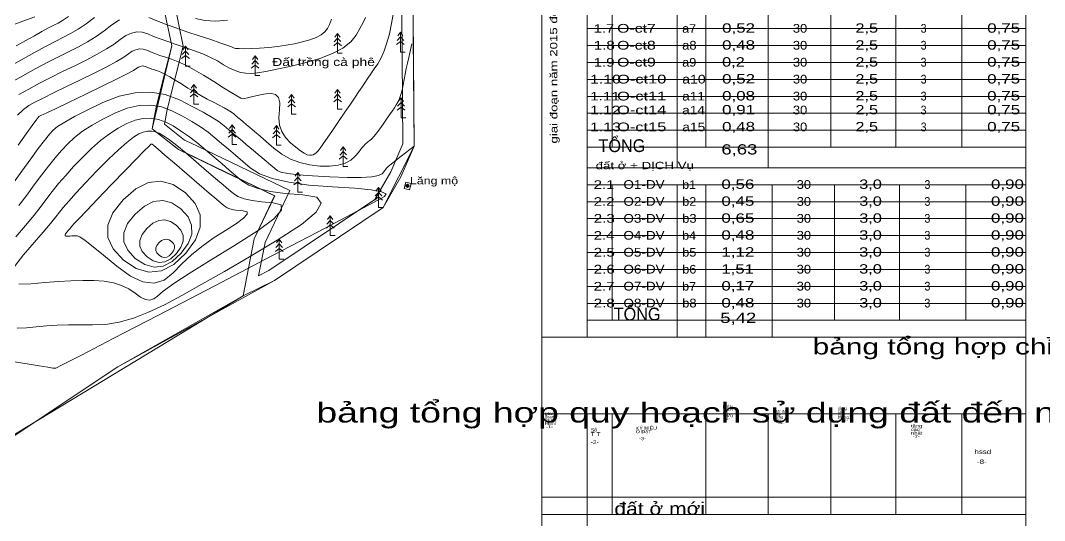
# Model space of a CAD drawing. Header units: metres. Extents: x 533049 to 537618, y 1849954 to 1852676.
# Drawn here: x 535964 to 536877, y 1850908 to 1851354 of the extents above; entities that cross this region are included whole.
import ezdxf

# ---------------------------------------------------------------- set-up
doc = ezdxf.new("R2010")
doc.units = ezdxf.units.M
doc.header["$LTSCALE"] = 2
for name, color, linetype, lineweight in [('14', 7, 'Continuous', 13), ('19', 7, 'Continuous', 13), ('20', 7, 'Continuous', 13), ('21', 7, 'Continuous', 13), ('30', 7, 'Continuous', 13), ('46', 7, 'Continuous', 13), ('5', 7, 'Continuous', 13), ('57', 7, 'Continuous', 13), ('60', 7, 'Continuous', 13), ('63', 7, 'Continuous', 13)]:
    doc.layers.add(name, color=color, linetype=linetype, lineweight=lineweight)

msp = doc.modelspace()

# ---------------------------------------------------------------- linework, layer by layer
at = {"linetype": 'Continuous', "lineweight": 13}
msp.add_lwpolyline([(536092.24, 1851364.42), (536099.24, 1851330.92), (536092.24, 1851303.67), (536085.24, 1851276.42), (536081.74, 1851256.92), (536105.24, 1851238.42), (536147.99, 1851217.92), (536191.12, 1851197.24), (536172.74, 1851158.92), (536162.74, 1851108.23), (536190.74, 1851121.92), (536287.72, 1851186.92), (536303.48, 1851214.22), (536315.23, 1851241.52), (536314.48, 1851339.47), (536313.74, 1851437.42)], dxfattribs=at)
at = {"layer": '14'}
msp.add_lwpolyline([(536303.74, 1851437.52), (536305.21, 1851243.54), (536294.52, 1851218.71), (536280.22, 1851193.93), (536185.74, 1851130.6), (536176.45, 1851126.06), (536182.31, 1851155.74), (536204.45, 1851201.91), (536115.9, 1851244.58), (536110.47, 1851247.03), (536092.64, 1851261.06), (536095.02, 1851274.29), (536109.5, 1851330.68), (536101.59, 1851368.58)], dxfattribs=at)
at = {"layer": '19'}
for points in [[(536092.24, 1851364.42), (536099.24, 1851330.92), (536085.24, 1851276.42), (536081.74, 1851256.92), (536105.24, 1851238.42), (536111.67, 1851235.51), (536191.12, 1851197.24), (536172.74, 1851158.92), (536162.74, 1851108.23), (536190.74, 1851121.92), (536287.72, 1851186.92), (536303.48, 1851214.22), (536315.23, 1851241.52), (536313.74, 1851437.42)], [(536101.59, 1851368.58), (536109.5, 1851330.68), (536095.02, 1851274.29), (536092.64, 1851261.06), (536110.47, 1851247.03), (536115.9, 1851244.58), (536204.45, 1851201.91), (536182.31, 1851155.74), (536176.45, 1851126.06), (536185.74, 1851130.6), (536280.22, 1851193.93), (536294.52, 1851218.71), (536305.21, 1851243.54), (536303.74, 1851437.52)]]:
    msp.add_lwpolyline(points, dxfattribs=at)
at = {"layer": '20'}
for p, q in [((536307.72, 1851209.45), (536306.24, 1851203.84)), ((536306.24, 1851203.84), (536307.72, 1851209.45)), ((536306.24, 1851203.84), (536311.07, 1851202.57)), ((536307.72, 1851209.45), (536312.55, 1851208.17)), ((536308.5, 1851206.09), (536310.38, 1851206.09)), ((536309.3, 1851206.99), (536309.3, 1851205.19)), ((536311.07, 1851202.57), (536312.55, 1851208.17))]:
    msp.add_line(p, q, dxfattribs=at)
msp.add_lwpolyline([(536033.24, 1851423.42), (536070.24, 1851394.42), (536092.24, 1851364.42), (536099.24, 1851330.92), (536085.24, 1851276.42), (536081.74, 1851256.92), (536105.24, 1851238.42), (536190.74, 1851197.42), (536172.74, 1851158.92), (536162.74, 1851108.23)], dxfattribs=at)
msp.add_circle((536309.31, 1851206.15), 1.39, dxfattribs=at)
at = {"layer": '30'}
msp.add_lwpolyline([(536303.74, 1851437.52), (536305.21, 1851243.54), (536294.52, 1851218.71), (536280.22, 1851193.93), (536185.74, 1851130.6), (536176.45, 1851126.06), (536182.31, 1851155.74), (536204.45, 1851201.91), (536115.9, 1851244.58), (536110.47, 1851247.03), (536092.64, 1851261.06), (536095.02, 1851274.29), (536109.5, 1851330.68), (536101.59, 1851368.58)], dxfattribs=at)
at = {"layer": '46'}
msp.add_lwpolyline([(535903.24, 1850946.42), (536051.24, 1851044.92), (536162.74, 1851108.23), (536172.74, 1851158.92), (536191.19, 1851197.2), (536105.24, 1851238.42), (536081.74, 1851256.92), (536085.24, 1851276.42), (536099.24, 1851330.92), (536092.24, 1851364.42), (536070.24, 1851394.42), (536033.24, 1851423.42), (536027, 1851427.69), (536013.59, 1851432.64), (535998.04, 1851428.88), (535962.53, 1851429.32)], dxfattribs=at)
at = {"layer": '5'}
for p, q in [((536428.9, 1851071.26), (536428.9, 1851541.72)), ((536860.43, 1851071.26), (536860.43, 1851541.72)), ((536428.9, 1851071.26), (536860.43, 1851071.26)), ((536428.9, 1851003.11), (536428.9, 1851071.26)), ((536860.43, 1851003.11), (536860.43, 1851071.26)), ((536428.9, 1851003.11), (536860.43, 1851003.11)), ((536428.9, 1850625.26), (536428.9, 1851003.11)), ((536860.43, 1850625.26), (536860.43, 1851003.11))]:
    msp.add_line(p, q, dxfattribs=at)
at = {"layer": '57'}
for p, q in [((536243.95, 1851334.65), (536247.01, 1851337.85)), ((536247.01, 1851342.09), (536247.01, 1851324.42)), ((536249.99, 1851334.72), (536247.01, 1851337.85)), ((536299.95, 1851335.65), (536303.01, 1851338.85)), ((536303.01, 1851343.09), (536303.01, 1851325.42)), ((536305.99, 1851335.72), (536303.01, 1851338.85)), ((536111.51, 1851330.59), (536111.51, 1851312.92)), ((536243.53, 1851331.03), (536247.01, 1851333.81)), ((536250.42, 1851331.03), (536247.01, 1851333.81)), ((536299.53, 1851332.03), (536303.01, 1851334.81)), ((536306.42, 1851332.03), (536303.01, 1851334.81)), ((536108.03, 1851319.53), (536111.51, 1851322.31)), ((536108.45, 1851323.15), (536111.51, 1851326.35)), ((536114.49, 1851323.22), (536111.51, 1851326.35)), ((536114.92, 1851319.53), (536111.51, 1851322.31)), ((536173.51, 1851322.09), (536173.51, 1851304.42)), ((536247.01, 1851324.42), (536251.22, 1851324.42)), ((536303.01, 1851325.42), (536307.22, 1851325.42)), ((536111.51, 1851312.92), (536115.72, 1851312.92)), ((536170.03, 1851311.03), (536173.51, 1851313.81)), ((536170.45, 1851314.65), (536173.51, 1851317.85)), ((536176.49, 1851314.72), (536173.51, 1851317.85)), ((536176.92, 1851311.03), (536173.51, 1851313.81)), ((536173.51, 1851304.42), (536177.72, 1851304.42)), ((536115.95, 1851289.15), (536119.01, 1851292.35)), ((536119.01, 1851296.59), (536119.01, 1851278.92)), ((536121.99, 1851289.22), (536119.01, 1851292.35)), ((536247.01, 1851292.09), (536247.01, 1851274.42)), ((536115.53, 1851285.53), (536119.01, 1851288.31)), ((536122.42, 1851285.53), (536119.01, 1851288.31)), ((536202.95, 1851280.15), (536206.01, 1851283.35)), ((536206.01, 1851287.59), (536206.01, 1851269.92)), ((536208.99, 1851280.22), (536206.01, 1851283.35)), ((536243.53, 1851281.03), (536247.01, 1851283.81)), ((536243.95, 1851284.65), (536247.01, 1851287.85)), ((536249.99, 1851284.72), (536247.01, 1851287.85)), ((536250.42, 1851281.03), (536247.01, 1851283.81)), ((536303.51, 1851284.59), (536303.51, 1851266.92)), ((536119.01, 1851278.92), (536123.22, 1851278.92)), ((536202.53, 1851276.53), (536206.01, 1851279.31)), ((536209.42, 1851276.53), (536206.01, 1851279.31)), ((536247.01, 1851274.42), (536251.22, 1851274.42)), ((536300.03, 1851273.53), (536303.51, 1851276.31)), ((536300.45, 1851277.15), (536303.51, 1851280.35)), ((536306.49, 1851277.22), (536303.51, 1851280.35)), ((536306.92, 1851273.53), (536303.51, 1851276.31)), ((536206.01, 1851269.92), (536210.22, 1851269.92)), ((536303.51, 1851266.92), (536307.72, 1851266.92)), ((536149.95, 1851253.15), (536153.01, 1851256.35)), ((536153.01, 1851260.59), (536153.01, 1851242.92)), ((536155.99, 1851253.22), (536153.01, 1851256.35)), ((536189.45, 1851252.65), (536192.51, 1851255.85)), ((536192.51, 1851260.09), (536192.51, 1851242.42)), ((536195.49, 1851252.72), (536192.51, 1851255.85)), ((536149.53, 1851249.53), (536153.01, 1851252.31)), ((536156.42, 1851249.53), (536153.01, 1851252.31)), ((536189.03, 1851249.03), (536192.51, 1851251.81)), ((536195.92, 1851249.03), (536192.51, 1851251.81)), ((536153.01, 1851242.92), (536157.22, 1851242.92)), ((536192.51, 1851242.42), (536196.72, 1851242.42)), ((536252.01, 1851241.09), (536252.01, 1851223.42)), ((536248.53, 1851230.03), (536252.01, 1851232.81)), ((536248.95, 1851233.65), (536252.01, 1851236.85)), ((536254.99, 1851233.72), (536252.01, 1851236.85)), ((536255.42, 1851230.03), (536252.01, 1851232.81)), ((536252.01, 1851223.42), (536256.22, 1851223.42)), ((536208.03, 1851207.03), (536211.51, 1851209.81)), ((536208.45, 1851210.65), (536211.51, 1851213.85)), ((536211.51, 1851218.09), (536211.51, 1851200.42)), ((536214.49, 1851210.72), (536211.51, 1851213.85)), ((536214.92, 1851207.03), (536211.51, 1851209.81)), ((536211.51, 1851200.42), (536215.72, 1851200.42)), ((536283.51, 1851204.59), (536283.51, 1851186.92)), ((536307.72, 1851209.45), (536306.24, 1851203.84)), ((536306.24, 1851203.84), (536307.72, 1851209.45)), ((536306.24, 1851203.84), (536311.07, 1851202.57)), ((536307.72, 1851209.45), (536312.55, 1851208.17)), ((536308.5, 1851206.09), (536310.38, 1851206.09)), ((536309.3, 1851206.99), (536309.3, 1851205.19)), ((536311.07, 1851202.57), (536312.55, 1851208.17)), ((536280.03, 1851193.53), (536283.51, 1851196.31)), ((536280.45, 1851197.15), (536283.51, 1851200.35)), ((536286.49, 1851197.22), (536283.51, 1851200.35)), ((536286.92, 1851193.53), (536283.51, 1851196.31)), ((536283.51, 1851186.92), (536287.72, 1851186.92)), ((536237.45, 1851172.15), (536240.51, 1851175.35)), ((536240.51, 1851179.59), (536240.51, 1851161.92)), ((536243.49, 1851172.22), (536240.51, 1851175.35)), ((536237.03, 1851168.53), (536240.51, 1851171.31)), ((536243.92, 1851168.53), (536240.51, 1851171.31)), ((536195.01, 1851158.59), (536195.01, 1851140.92)), ((536240.51, 1851161.92), (536244.72, 1851161.92)), ((536191.53, 1851147.53), (536195.01, 1851150.31)), ((536191.95, 1851151.15), (536195.01, 1851154.35)), ((536197.99, 1851151.22), (536195.01, 1851154.35)), ((536198.42, 1851147.53), (536195.01, 1851150.31)), ((536195.01, 1851140.92), (536199.22, 1851140.92))]:
    msp.add_line(p, q, dxfattribs=at)
for points in [[(535712.15, 1850835.21), (536162.74, 1851108.23), (536172.74, 1851158.92), (536191.12, 1851197.24), (536105.24, 1851238.42), (536081.74, 1851256.92), (536099.24, 1851330.92), (536092.24, 1851364.42), (536070.24, 1851394.42), (536033.24, 1851423.42), (535934.59, 1851426.62)], [(536033.24, 1851423.42), (536070.24, 1851394.42), (536092.24, 1851364.42), (536099.24, 1851330.92), (536085.24, 1851276.42), (536081.74, 1851256.92), (536105.24, 1851238.42), (536190.74, 1851197.42), (536172.74, 1851158.92), (536162.74, 1851108.23)], [(535950.82, 1851310.39), (535964.8, 1851318.27), (535977, 1851325.03), (535987.41, 1851330.67), (535996.03, 1851335.19), (536002.87, 1851338.58), (536009.06, 1851341.81), (536015.72, 1851345.83), (536022.86, 1851350.62), (536030.47, 1851356.21)], [(535952.42, 1851347.72), (535966.53, 1851352.82), (535977.07, 1851356.71)], [(535960.64, 1851331.07), (535969.11, 1851335.65), (535976.84, 1851340.01), (535983.58, 1851343.75), (535989.34, 1851346.87), (535994.11, 1851349.36), (535997.9, 1851351.24), (536001.86, 1851353.47), (536007.17, 1851357.01)], [(536296.9, 1851360.69), (536295.06, 1851350.96), (536293.14, 1851341.76), (536290.95, 1851333.57), (536288.47, 1851326.38), (536285.73, 1851320.2), (536282.71, 1851315.03), (536279.62, 1851310.46), (536276.69, 1851306.12), (536273.9, 1851302), (536271.27, 1851298.11), (536268.78, 1851294.43), (536266.01, 1851290.34), (536262.54, 1851285.2), (536258.35, 1851279.01), (536253.45, 1851271.77), (536247.85, 1851263.48), (536242.35, 1851255.38), (536237.77, 1851248.72), (536234.1, 1851243.49), (536231.36, 1851239.69), (536229.54, 1851237.33), (536228.14, 1851235.86), (536226.69, 1851234.73), (536225.19, 1851233.94), (536223.62, 1851233.5), (536222, 1851233.4), (536220, 1851233.9), (536217.31, 1851235.27), (536213.93, 1851237.51), (536209.85, 1851240.61), (536205.08, 1851244.57), (536200.58, 1851249.26), (536197.34, 1851254.53), (536195.35, 1851260.38), (536194.61, 1851266.81), (536195.12, 1851273.82), (536195.48, 1851280.23), (536194.28, 1851284.85), (536191.54, 1851287.69), (536187.23, 1851288.76), (536181.38, 1851288.03), (536175.32, 1851286.58), (536170.4, 1851285.43), (536166.64, 1851284.6), (536164.02, 1851284.08), (536162.54, 1851283.87), (536160.79, 1851284.44), (536157.31, 1851286.25), (536152.12, 1851289.3), (536145.21, 1851293.59), (536136.59, 1851299.12), (536127.5, 1851304.84), (536119.18, 1851309.69), (536111.64, 1851313.67), (536104.87, 1851316.78), (536098.88, 1851319.02), (536093.52, 1851320.79), (536088.65, 1851322.47), (536084.25, 1851324.06), (536080.33, 1851325.57), (536076.89, 1851326.99), (536073.69, 1851327.97), (536070.47, 1851328.14), (536067.25, 1851327.51), (536064, 1851326.07), (536060.75, 1851323.82), (536056.42, 1851320.78), (536049.96, 1851316.93), (536041.37, 1851312.29), (536030.65, 1851306.85), (536017.79, 1851300.6), (536004.82, 1851294.38), (535993.74, 1851288.97), (535984.56, 1851284.39), (535977.27, 1851280.63), (535971.87, 1851277.69), (535967.11, 1851274.31), (535961.73, 1851269.2)], [(536271.9, 1851356.14), (536269.73, 1851351.64), (536266.93, 1851346.41), (536263.5, 1851340.47), (536258.69, 1851334.45), (536251.71, 1851328.97), (536242.58, 1851324.06), (536231.29, 1851319.69), (536217.84, 1851315.89), (536204.3, 1851312.68), (536192.75, 1851310.13), (536183.18, 1851308.23), (536175.6, 1851306.99), (536169.99, 1851306.4), (536165.32, 1851306.49), (536160.53, 1851307.32), (536155.63, 1851308.88), (536150.61, 1851311.16), (536145.47, 1851314.17), (536139.94, 1851317.48), (536133.75, 1851320.66), (536126.9, 1851323.72), (536119.39, 1851326.65), (536111.22, 1851329.45), (536103.09, 1851332.13), (536095.69, 1851334.68), (536089.01, 1851337.1), (536083.07, 1851339.39), (536077.85, 1851341.55), (536072.99, 1851343.03), (536068.11, 1851343.29), (536063.21, 1851342.33), (536058.29, 1851340.14), (536053.35, 1851336.74), (536047.77, 1851332.59), (536040.93, 1851328.16), (536032.82, 1851323.47), (536023.45, 1851318.5), (536012.82, 1851313.26), (536001.81, 1851307.94), (535991.32, 1851302.69), (535981.34, 1851297.54), (535971.88, 1851292.47), (535962.93, 1851287.5)], [(536241.65, 1851354.76), (536239.79, 1851349.94), (536237.96, 1851346.29), (536235.62, 1851343.38), (536232.24, 1851340.73), (536227.82, 1851338.35), (536222.35, 1851336.23), (536215.84, 1851334.39), (536208.68, 1851332.8), (536201.25, 1851331.46), (536193.57, 1851330.37), (536185.64, 1851329.52), (536177.44, 1851328.92), (536169.86, 1851328.55), (536163.76, 1851328.39), (536159.14, 1851328.45), (536156, 1851328.72), (536154.35, 1851329.21), (536152.38, 1851330.11), (536148.32, 1851331.63), (536142.17, 1851333.76), (536133.91, 1851336.51), (536123.57, 1851339.88), (536112.66, 1851343.47), (536102.73, 1851346.89), (536093.78, 1851350.14), (536085.8, 1851353.2), (536078.81, 1851356.1)], [(536052.58, 1851354.22), (536045.95, 1851349.65), (536039.12, 1851344.4), (536031.89, 1851339.39), (536024.27, 1851334.65), (536016.25, 1851330.16), (536007.85, 1851325.92), (535998.81, 1851321.5), (535988.9, 1851316.42), (535978.13, 1851310.69), (535966.49, 1851304.32), (535953.99, 1851297.3)], [(536120.25, 1851355.37), (536128.8, 1851353.47), (536138.39, 1851352.97), (536149, 1851353.87)], [(536243.95, 1851334.65), (536247.01, 1851337.85), (536249.99, 1851334.72)], [(536244.59, 1851338.8), (536247.01, 1851342.09), (536249.28, 1851338.8)], [(536244.59, 1851338.8), (536247.01, 1851342.09), (536249.28, 1851338.8)], [(536251.22, 1851324.42), (536247.01, 1851324.42), (536247.01, 1851342.09)], [(536299.95, 1851335.65), (536303.01, 1851338.85), (536305.99, 1851335.72)], [(536300.59, 1851339.8), (536303.01, 1851343.09), (536305.28, 1851339.8)], [(536300.59, 1851339.8), (536303.01, 1851343.09), (536305.28, 1851339.8)], [(536307.22, 1851325.42), (536303.01, 1851325.42), (536303.01, 1851343.09)], [(536109.09, 1851327.3), (536111.51, 1851330.59), (536113.78, 1851327.3)], [(536109.09, 1851327.3), (536111.51, 1851330.59), (536113.78, 1851327.3)], [(536115.72, 1851312.92), (536111.51, 1851312.92), (536111.51, 1851330.59)], [(536243.53, 1851331.03), (536247.01, 1851333.81), (536250.42, 1851331.03)], [(536272.84, 1851244.27), (536274.09, 1851245.26), (536275.65, 1851246.47), (536277.51, 1851248.12), (536279.64, 1851250.41), (536282.04, 1851253.35), (536284.72, 1851256.94), (536287.66, 1851261.18), (536290.59, 1851265.51), (536293.22, 1851269.4), (536295.54, 1851272.83), (536297.56, 1851275.81), (536299.27, 1851278.35), (536300.77, 1851280.9), (536302.12, 1851283.96), (536303.34, 1851287.51), (536304.43, 1851291.56), (536305.38, 1851296.1), (536306.29, 1851300.91), (536307.24, 1851305.76), (536308.25, 1851310.63), (536309.31, 1851315.53), (536310.43, 1851320.46), (536313.27, 1851332.83)], [(536299.53, 1851332.03), (536303.01, 1851334.81), (536306.42, 1851332.03)], [(536108.03, 1851319.53), (536111.51, 1851322.31), (536114.92, 1851319.53)], [(536108.45, 1851323.15), (536111.51, 1851326.35), (536114.49, 1851323.22)], [(536171.09, 1851318.8), (536173.51, 1851322.09), (536175.78, 1851318.8)], [(536171.09, 1851318.8), (536173.51, 1851322.09), (536175.78, 1851318.8)], [(536177.72, 1851304.42), (536173.51, 1851304.42), (536173.51, 1851322.09)], [(535962.29, 1851242.5), (535969.53, 1851252.54), (535974.81, 1851259.86), (535978.11, 1851264.46), (535979.44, 1851266.33), (535979.77, 1851266.8), (535980.08, 1851267.19), (535980.35, 1851267.5), (535980.6, 1851267.73), (535980.81, 1851267.89), (535982.65, 1851268.78), (535987.77, 1851271.23), (535996.16, 1851275.25), (536007.83, 1851280.82), (536022.77, 1851287.94), (536037.84, 1851295.19), (536049.92, 1851301.11), (536059, 1851305.7), (536065.07, 1851308.97), (536068.15, 1851310.91), (536069.72, 1851311.99), (536071.28, 1851312.68), (536072.84, 1851312.99), (536074.39, 1851312.91), (536075.93, 1851312.44), (536077.59, 1851311.75), (536079.48, 1851311.02), (536081.6, 1851310.25), (536083.96, 1851309.44), (536086.54, 1851308.59), (536089.55, 1851307.43), (536093.19, 1851305.69), (536097.44, 1851303.37), (536102.31, 1851300.48), (536107.8, 1851297), (536113.59, 1851293.34), (536119.34, 1851289.87), (536125.05, 1851286.6), (536130.73, 1851283.54), (536136.37, 1851280.67), (536141.59, 1851278.04), (536146, 1851275.69), (536149.61, 1851273.62), (536152.41, 1851271.84), (536154.41, 1851270.33), (536156.13, 1851268.85), (536158.11, 1851267.17), (536160.34, 1851265.28), (536162.83, 1851263.18), (536165.57, 1851260.87), (536168.85, 1851258.09), (536172.96, 1851254.6), (536177.88, 1851250.4), (536183.63, 1851245.48), (536190.2, 1851239.84), (536197.42, 1851234.4), (536205.12, 1851230.08), (536213.3, 1851226.88), (536221.95, 1851224.8), (536231.09, 1851223.83), (536239.85, 1851223.84), (536247.38, 1851224.72), (536253.68, 1851226.45), (536258.75, 1851229.05), (536262.58, 1851232.5), (536265.49, 1851236.01), (536267.79, 1851238.78), (536269.47, 1851240.82), (536270.54, 1851242.11), (536270.99, 1851242.68), (536271.29, 1851242.98), (536271.91, 1851243.52), (536272.84, 1851244.27)], [(536170.03, 1851311.03), (536173.51, 1851313.81), (536176.92, 1851311.03)], [(536170.45, 1851314.65), (536173.51, 1851317.85), (536176.49, 1851314.72)], [(536115.95, 1851289.15), (536119.01, 1851292.35), (536121.99, 1851289.22)], [(536116.59, 1851293.3), (536119.01, 1851296.59), (536121.28, 1851293.3)], [(536116.59, 1851293.3), (536119.01, 1851296.59), (536121.28, 1851293.3)], [(536123.22, 1851278.92), (536119.01, 1851278.92), (536119.01, 1851296.59)], [(536244.59, 1851288.8), (536247.01, 1851292.09), (536249.28, 1851288.8)], [(536244.59, 1851288.8), (536247.01, 1851292.09), (536249.28, 1851288.8)], [(536251.22, 1851274.42), (536247.01, 1851274.42), (536247.01, 1851292.09)], [(535957.15, 1851207.8), (535965.47, 1851219.18), (535973.49, 1851230.19), (535980.31, 1851239.36), (535985.94, 1851246.7), (535990.37, 1851252.19), (535993.61, 1851255.85), (535997.48, 1851259.02), (536003.83, 1851263.05), (536012.64, 1851267.94), (536023.92, 1851273.7), (536037.68, 1851280.32), (536052.4, 1851286.06), (536066.59, 1851289.17), (536080.25, 1851289.66), (536093.38, 1851287.53), (536105.98, 1851282.77), (536117.45, 1851276.99), (536127.2, 1851271.78), (536135.21, 1851267.16), (536141.5, 1851263.11), (536146.06, 1851259.65), (536150.05, 1851256.23), (536154.63, 1851252.33), (536159.81, 1851247.94), (536165.58, 1851243.06), (536171.95, 1851237.7), (536178.12, 1851232.51), (536183.31, 1851228.14), (536187.52, 1851224.58), (536190.75, 1851221.84), (536193.01, 1851219.91), (536196.31, 1851218.48), (536202.67, 1851217.19), (536212.11, 1851216.06), (536224.61, 1851215.08), (536240.18, 1851214.25), (536255.73, 1851213.75), (536268.14, 1851213.75), (536277.41, 1851214.25), (536283.56, 1851215.25), (536286.58, 1851216.75), (536287.92, 1851218.37), (536289.06, 1851219.76), (536289.98, 1851220.9), (536290.7, 1851221.81), (536291.21, 1851222.47), (536292.03, 1851223.31), (536293.69, 1851224.75), (536296.2, 1851226.79), (536299.54, 1851229.43), (536303.72, 1851232.67), (536315.23, 1851241.52)], [(536115.53, 1851285.53), (536119.01, 1851288.31), (536122.42, 1851285.53)], [(536202.95, 1851280.15), (536206.01, 1851283.35), (536208.99, 1851280.22)], [(536203.59, 1851284.3), (536206.01, 1851287.59), (536208.28, 1851284.3)], [(536203.59, 1851284.3), (536206.01, 1851287.59), (536208.28, 1851284.3)], [(536210.22, 1851269.92), (536206.01, 1851269.92), (536206.01, 1851287.59)], [(536243.53, 1851281.03), (536247.01, 1851283.81), (536250.42, 1851281.03)], [(536243.95, 1851284.65), (536247.01, 1851287.85), (536249.99, 1851284.72)], [(536301.09, 1851281.3), (536303.51, 1851284.59), (536305.78, 1851281.3)], [(536301.09, 1851281.3), (536303.51, 1851284.59), (536305.78, 1851281.3)], [(536307.72, 1851266.92), (536303.51, 1851266.92), (536303.51, 1851284.59)], [(535962.96, 1851188.79), (535969.99, 1851197.92), (535976.69, 1851207), (535983.13, 1851215.72), (535989.33, 1851223.75), (535995.31, 1851231.09), (536001.07, 1851237.74), (536006.59, 1851243.7), (536012.6, 1851249.29), (536019.78, 1851254.81), (536028.14, 1851260.28), (536037.68, 1851265.69), (536048.4, 1851271.04), (536059.51, 1851275.36), (536070.22, 1851277.71), (536080.53, 1851278.08), (536090.43, 1851276.47), (536099.94, 1851272.88), (536108.9, 1851268.26), (536117.15, 1851263.56), (536124.7, 1851258.78), (536131.55, 1851253.91), (536137.7, 1851248.97), (536143.6, 1851243.92), (536149.69, 1851238.72), (536155.98, 1851233.38), (536162.46, 1851227.89), (536169.14, 1851222.26), (536177.5, 1851217.03), (536189, 1851212.72), (536203.67, 1851209.33), (536221.48, 1851206.88), (536242.45, 1851205.35), (536262.34, 1851204.15), (536276.94, 1851202.7), (536286.24, 1851200.98), (536290.24, 1851199.01), (536288.94, 1851196.77), (536279.73, 1851191.7), (536260, 1851181.21), (536229.74, 1851165.29), (536188.96, 1851143.96), (536137.66, 1851117.21), (536086.74, 1851090.7), (536047.09, 1851070.07), (536018.72, 1851055.35), (536001.62, 1851046.51), (535995.79, 1851043.57), (535995.61, 1851043.57), (535995.44, 1851043.57), (535995.27, 1851043.57), (535995.11, 1851043.56), (535994.96, 1851043.54), (535993.32, 1851043.77), (535988.7, 1851044.5), (535981.09, 1851045.73), (535970.49, 1851047.46), (535956.91, 1851049.69)], [(536202.53, 1851276.53), (536206.01, 1851279.31), (536209.42, 1851276.53)], [(536300.03, 1851273.53), (536303.51, 1851276.31), (536306.92, 1851273.53)], [(536300.45, 1851277.15), (536303.51, 1851280.35), (536306.49, 1851277.22)], [(535960.18, 1851160.63), (535968.95, 1851170.93), (535976.5, 1851180.07), (535982.82, 1851188.03), (535987.91, 1851194.82), (535992.77, 1851201.25), (535998.36, 1851208.14), (536004.69, 1851215.49), (536011.76, 1851223.29), (536019.58, 1851231.55), (536027.71, 1851239.55), (536035.73, 1851246.57), (536043.64, 1851252.61), (536051.44, 1851257.67), (536059.12, 1851261.75), (536066.62, 1851264.67), (536073.84, 1851266.26), (536080.8, 1851266.51), (536087.49, 1851265.42), (536093.9, 1851263), (536100.34, 1851259.54), (536107.11, 1851255.34), (536114.2, 1851250.39), (536121.61, 1851244.71), (536129.35, 1851238.3), (536136.96, 1851231.76), (536143.99, 1851225.74), (536150.45, 1851220.24), (536156.34, 1851215.24), (536161.65, 1851210.77), (536167.84, 1851206.89), (536176.36, 1851203.69), (536187.22, 1851201.19), (536200.42, 1851199.37), (536215.95, 1851198.24), (536228.4, 1851195.98), (536232.34, 1851190.79), (536227.79, 1851182.67), (536214.73, 1851171.61), (536193.17, 1851157.62), (536168.51, 1851142.96), (536146.12, 1851129.89), (536126.01, 1851118.41), (536108.18, 1851108.52), (536092.63, 1851100.22), (536078.55, 1851093.5), (536065.1, 1851088.34), (536052.3, 1851084.74), (536040.15, 1851082.7), (536028.64, 1851082.23), (536017.68, 1851082.4), (536007.18, 1851082.32), (535997.13, 1851081.98), (535987.54, 1851081.37), (535978.4, 1851080.51), (535969.73, 1851079.72), (535961.54, 1851079.35)], [(536149.95, 1851253.15), (536153.01, 1851256.35), (536155.99, 1851253.22)], [(536150.59, 1851257.3), (536153.01, 1851260.59), (536155.28, 1851257.3)], [(536150.59, 1851257.3), (536153.01, 1851260.59), (536155.28, 1851257.3)], [(536157.22, 1851242.92), (536153.01, 1851242.92), (536153.01, 1851260.59)], [(536189.45, 1851252.65), (536192.51, 1851255.85), (536195.49, 1851252.72)], [(536190.09, 1851256.8), (536192.51, 1851260.09), (536194.78, 1851256.8)], [(536190.09, 1851256.8), (536192.51, 1851260.09), (536194.78, 1851256.8)], [(536196.72, 1851242.42), (536192.51, 1851242.42), (536192.51, 1851260.09)], [(535959.04, 1851134.23), (535967.1, 1851144.73), (535976.7, 1851155.7), (535984.71, 1851164.98), (535991.11, 1851172.56), (535995.92, 1851178.45), (535999.14, 1851182.64), (536002.4, 1851186.79), (536007.38, 1851192.53), (536014.07, 1851199.89), (536022.46, 1851208.85), (536032.57, 1851219.41), (536042.82, 1851229.82), (536051.68, 1851238.33), (536059.14, 1851244.95), (536065.19, 1851249.66), (536069.85, 1851252.47), (536073.73, 1851253.98), (536077.47, 1851254.8), (536081.07, 1851254.93), (536084.54, 1851254.37), (536087.86, 1851253.11), (536091.79, 1851250.81), (536097.06, 1851247.11), (536103.69, 1851242.01), (536111.67, 1851235.51), (536120.99, 1851227.62), (536130.32, 1851219.61), (536138.3, 1851212.77), (536144.93, 1851207.1), (536150.22, 1851202.6), (536154.15, 1851199.27), (536158.18, 1851196.75), (536163.72, 1851194.67), (536170.77, 1851193.04), (536179.35, 1851191.86), (536189.45, 1851191.12), (536196.76, 1851189.19), (536196.98, 1851184.42), (536190.12, 1851176.8), (536176.18, 1851166.35), (536155.15, 1851153.06), (536132.75, 1851139.48), (536114.68, 1851128.19), (536100.93, 1851119.17), (536091.52, 1851112.43), (536086.44, 1851107.97), (536083.31, 1851105.41), (536079.75, 1851104.37), (536075.76, 1851104.86), (536071.33, 1851106.86), (536066.48, 1851110.38), (536060.96, 1851114.26), (536054.55, 1851117.34), (536047.23, 1851119.61), (536039.02, 1851121.08), (536029.91, 1851121.75), (536020.01, 1851121.84), (536009.42, 1851121.59), (535998.15, 1851120.99), (535986.19, 1851120.06), (535973.55, 1851118.78), (535962.91, 1851118.66)], [(536149.53, 1851249.53), (536153.01, 1851252.31), (536156.42, 1851249.53)], [(536189.03, 1851249.03), (536192.51, 1851251.81), (536195.92, 1851249.03)], [(536249.59, 1851237.8), (536252.01, 1851241.09), (536254.28, 1851237.8)], [(536249.59, 1851237.8), (536252.01, 1851241.09), (536254.28, 1851237.8)], [(536256.22, 1851223.42), (536252.01, 1851223.42), (536252.01, 1851241.09)], [(536248.53, 1851230.03), (536252.01, 1851232.81), (536255.42, 1851230.03)], [(536248.95, 1851233.65), (536252.01, 1851236.85), (536254.99, 1851233.72)], [(536208.03, 1851207.03), (536211.51, 1851209.81), (536214.92, 1851207.03)], [(536208.45, 1851210.65), (536211.51, 1851213.85), (536214.49, 1851210.72)], [(536209.09, 1851214.8), (536211.51, 1851218.09), (536213.78, 1851214.8)], [(536209.09, 1851214.8), (536211.51, 1851218.09), (536213.78, 1851214.8)], [(536215.72, 1851200.42), (536211.51, 1851200.42), (536211.51, 1851218.09)], [(536281.09, 1851201.3), (536283.51, 1851204.59), (536285.78, 1851201.3)], [(536281.09, 1851201.3), (536283.51, 1851204.59), (536285.78, 1851201.3)], [(536287.72, 1851186.92), (536283.51, 1851186.92), (536283.51, 1851204.59)], [(536280.03, 1851193.53), (536283.51, 1851196.31), (536286.92, 1851193.53)], [(536280.45, 1851197.15), (536283.51, 1851200.35), (536286.49, 1851197.22)], [(536237.45, 1851172.15), (536240.51, 1851175.35), (536243.49, 1851172.22)], [(536238.09, 1851176.3), (536240.51, 1851179.59), (536242.78, 1851176.3)], [(536238.09, 1851176.3), (536240.51, 1851179.59), (536242.78, 1851176.3)], [(536244.72, 1851161.92), (536240.51, 1851161.92), (536240.51, 1851179.59)], [(536237.03, 1851168.53), (536240.51, 1851171.31), (536243.92, 1851168.53)], [(536192.59, 1851155.3), (536195.01, 1851158.59), (536197.28, 1851155.3)], [(536192.59, 1851155.3), (536195.01, 1851158.59), (536197.28, 1851155.3)], [(536199.22, 1851140.92), (536195.01, 1851140.92), (536195.01, 1851158.59)], [(536191.53, 1851147.53), (536195.01, 1851150.31), (536198.42, 1851147.53)], [(536191.95, 1851151.15), (536195.01, 1851154.35), (536197.99, 1851151.22)]]:
    msp.add_lwpolyline(points, dxfattribs=at)
for points in [[(536080.84, 1851243.29), (536081.1, 1851243.34), (536081.35, 1851243.35), (536081.59, 1851243.31), (536081.82, 1851243.23), (536083.23, 1851242.09), (536087.02, 1851238.89), (536093.19, 1851233.63), (536101.72, 1851226.31), (536112.64, 1851216.94), (536123.68, 1851207.45), (536132.61, 1851199.79), (536139.41, 1851193.96), (536144.09, 1851189.95), (536146.66, 1851187.77), (536148.52, 1851186.61), (536151.07, 1851185.65), (536154.33, 1851184.9), (536158.29, 1851184.35), (536162.94, 1851184.01), (536166.32, 1851183.12), (536166.42, 1851180.92), (536163.26, 1851177.4), (536156.82, 1851172.58), (536147.12, 1851166.45), (536136.18, 1851159.5), (536126.04, 1851152.24), (536116.7, 1851144.66), (536108.16, 1851136.77), (536100.42, 1851128.56), (536092.53, 1851122.12), (536083.56, 1851119.5), (536073.5, 1851120.71), (536062.36, 1851125.76), (536050.13, 1851134.64), (536038.5, 1851144.35), (536029.15, 1851151.92), (536022.08, 1851157.34), (536017.29, 1851160.6), (536014.78, 1851161.71), (536013.36, 1851161.73), (536011.83, 1851161.69), (536010.22, 1851161.61), (536008.5, 1851161.47), (536006.68, 1851161.29), (536005.15, 1851161.27), (536004.3, 1851161.64), (536004.11, 1851162.38), (536004.6, 1851163.51), (536005.76, 1851165.01), (536007.14, 1851166.59), (536008.29, 1851167.92), (536009.21, 1851169.01), (536009.9, 1851169.86), (536010.36, 1851170.46), (536012.04, 1851172.32), (536016.41, 1851176.92), (536023.44, 1851184.28), (536033.16, 1851194.4), (536045.55, 1851207.26), (536057.94, 1851220.09), (536067.63, 1851230.09), (536074.64, 1851237.28), (536078.95, 1851241.64), (536080.57, 1851243.18)], [(536067.61, 1851132.43), (536078.89, 1851129.28), (536090.01, 1851130.53), (536100.98, 1851136.16), (536111.79, 1851146.18), (536120.36, 1851158.12), (536124.61, 1851169.47), (536124.53, 1851180.24), (536120.14, 1851190.44), (536111.42, 1851200.05), (536100.5, 1851207.27), (536089.48, 1851210.25), (536078.35, 1851209.01), (536067.13, 1851203.54), (536055.81, 1851193.83), (536046.73, 1851182.23), (536042.23, 1851171.04), (536042.3, 1851160.26), (536046.95, 1851149.91), (536056.18, 1851139.97)], [(536075.13, 1851135.95), (536083.41, 1851133.64), (536091.58, 1851134.55), (536099.63, 1851138.69), (536107.56, 1851146.05), (536113.85, 1851154.81), (536116.97, 1851163.14), (536116.92, 1851171.05), (536113.69, 1851178.54), (536107.29, 1851185.6), (536099.27, 1851190.89), (536091.18, 1851193.08), (536083.02, 1851192.17), (536074.78, 1851188.15), (536066.47, 1851181.03), (536059.8, 1851172.51), (536056.49, 1851164.29), (536056.55, 1851156.38), (536059.96, 1851148.78), (536066.73, 1851141.48)], [(536082.65, 1851139.46), (536087.93, 1851137.99), (536093.14, 1851138.57), (536098.27, 1851141.21), (536103.34, 1851145.91), (536107.35, 1851151.5), (536109.34, 1851156.81), (536109.31, 1851161.86), (536107.25, 1851166.63), (536103.17, 1851171.14), (536098.05, 1851174.52), (536092.89, 1851175.91), (536087.68, 1851175.33), (536082.42, 1851172.77), (536077.12, 1851168.23), (536072.87, 1851162.79), (536070.76, 1851157.55), (536070.79, 1851152.5), (536072.97, 1851147.65), (536077.29, 1851142.99)], [(536090.16, 1851142.98), (536092.45, 1851142.35), (536094.7, 1851142.6), (536096.92, 1851143.74), (536099.11, 1851145.77), (536100.85, 1851148.19), (536101.71, 1851150.49), (536101.69, 1851152.67), (536100.8, 1851154.73), (536099.04, 1851156.68), (536096.82, 1851158.14), (536094.59, 1851158.75), (536092.34, 1851158.49), (536090.07, 1851157.39), (536087.77, 1851155.42), (536085.93, 1851153.07), (536085.02, 1851150.8), (536085.04, 1851148.62), (536085.98, 1851146.52), (536087.85, 1851144.51)]]:
    msp.add_lwpolyline(points, close=True, dxfattribs=at)
msp.add_circle((536309.31, 1851206.15), 1.39, dxfattribs=at)
at = {"layer": '60'}
for p, q in [((536469.41, 1851541.72), (536469.41, 1851071.26)), ((536491.62, 1851436.92), (536491.62, 1851240.63)), ((536549.64, 1851436.92), (536549.64, 1851222.25)), ((536575.23, 1851436.92), (536575.23, 1851240.63)), ((536630.74, 1851436.92), (536630.74, 1851222.25)), ((536686.43, 1851436.92), (536686.43, 1851240.63)), ((536744.45, 1851436.92), (536744.45, 1851240.63)), ((536803.34, 1851436.92), (536803.34, 1851240.63)), ((536469.41, 1851346.33), (536860.43, 1851346.33)), ((536469.41, 1851331.23), (536860.43, 1851331.23)), ((536469.41, 1851316.13), (536860.43, 1851316.13)), ((536469.41, 1851301.03), (536860.43, 1851301.03)), ((536469.41, 1851285.93), (536860.43, 1851285.93)), ((536469.41, 1851270.83), (536860.43, 1851270.83)), ((536469.41, 1851255.73), (536860.43, 1851255.73)), ((536469.41, 1851240.63), (536860.43, 1851240.63)), ((536469.41, 1851240.63), (536860.43, 1851240.63)), ((536469.41, 1851240.63), (536860.43, 1851240.63)), ((536469.41, 1851222.25), (536860.43, 1851222.25)), ((536469.41, 1851207.16), (536860.43, 1851207.16)), ((536491.62, 1851207.16), (536491.62, 1851086.36)), ((536549.64, 1851207.16), (536549.64, 1851071.26)), ((536575.23, 1851207.16), (536575.23, 1851071.26)), ((536634.12, 1851207.16), (536634.12, 1851071.26)), ((536689.82, 1851207.16), (536689.82, 1851086.36)), ((536747.84, 1851207.16), (536747.84, 1851086.36)), ((536806.72, 1851207.16), (536806.72, 1851086.36)), ((536469.41, 1851192.06), (536860.43, 1851192.06)), ((536469.41, 1851176.96), (536860.43, 1851176.96)), ((536469.41, 1851161.86), (536860.43, 1851161.86)), ((536469.41, 1851146.76), (536860.43, 1851146.76)), ((536469.41, 1851131.66), (536860.43, 1851131.66)), ((536469.41, 1851116.56), (536860.43, 1851116.56)), ((536469.41, 1851101.46), (536860.43, 1851101.46)), ((536469.41, 1851086.36), (536860.43, 1851086.36)), ((536469.41, 1851086.36), (536860.43, 1851086.36)), ((536469.41, 1851086.36), (536860.43, 1851086.36)), ((536469.41, 1851003.11), (536469.41, 1850625.26)), ((536491.62, 1851003.11), (536491.62, 1850913.41)), ((536575.29, 1851003.11), (536575.29, 1850913.41)), ((536630.74, 1851003.11), (536630.74, 1850913.41)), ((536686.43, 1851003.11), (536686.43, 1850913.41)), ((536744.45, 1851003.11), (536744.45, 1850913.41)), ((536803.34, 1851003.11), (536803.34, 1850913.41)), ((536428.9, 1850928.69), (536860.43, 1850928.69)), ((536428.9, 1850913.41), (536860.43, 1850913.41))]:
    msp.add_line(p, q, dxfattribs=at)
for points in [[(535903.24, 1850946.42), (536051.24, 1851044.92), (536162.74, 1851108.23), (536172.74, 1851158.92), (536191.19, 1851197.2), (536105.24, 1851238.42), (536081.74, 1851256.92), (536085.24, 1851276.42), (536099.24, 1851330.92), (536092.24, 1851364.42), (536070.24, 1851394.42), (536033.24, 1851423.42), (536027, 1851427.69), (536013.59, 1851432.64), (535998.04, 1851428.88), (535962.53, 1851429.32)], [(536313.74, 1851437.42), (536315.23, 1851241.52), (536303.48, 1851214.22), (536287.72, 1851186.92), (536190.74, 1851121.92), (536162.74, 1851108.23), (536172.74, 1851158.92), (536191.12, 1851197.24), (536111.67, 1851235.51), (536105.24, 1851238.42), (536081.74, 1851256.92), (536085.24, 1851276.42), (536099.24, 1851330.92), (536092.24, 1851364.42)]]:
    msp.add_lwpolyline(points, dxfattribs=at)
at = {"layer": '63'}
msp.add_lwpolyline([(535903.24, 1850946.42), (536051.24, 1851044.92), (536190.74, 1851121.92), (536287.72, 1851186.92), (536315.23, 1851241.52), (536313.74, 1851437.42), (536318.17, 1851600.06), (536316.3, 1851603.6), (536306.56, 1851610.17), (536274.65, 1851667.11), (536240.65, 1851645.61), (536185.03, 1851610.46), (536166.15, 1851603.61), (536160.35, 1851661.89), (536154.38, 1851714.08), (536152.65, 1851759.61), (536153.78, 1851805.57), (536154.15, 1851837.61), (534610.33, 1852284.54)], dxfattribs=at)

# ---------------------------------------------------------------- texts
at = {"layer": '21'}
msp.add_text('D', height=0.00612, dxfattribs=at).set_placement((536455.37, 1851219.41))
at = {"layer": '57'}
for s, height, width, p in [('Đất trồng cà phê', 7.122, 1.3, (536188.74, 1851313.02)), ('Lăng mộ', 6.607, 1.25, (536311.44, 1851207.55))]:
    msp.add_text(s, height=height, dxfattribs=dict(at, width=width)).set_placement(p)
at = {"layer": '60'}
for s, height, rotation, width, p in [('giai đoạn năm 2015 đến năm 2030', 6.534, 90.149, 1.35, (536442.98, 1851243.87)), ('1.7', 7.55, 0.149, 1.3, (536475.22, 1851342.64)), ('O-ct7', 7.806, 0.149, 1.35, (536496.09, 1851342.64)), ('a7', 7.55, 0.149, 1.1, (536554.11, 1851342.64)), ('0,52', 8.358, 0.149, 1.35, (536589.65, 1851342.64)), ('30', 7.806, 0.149, 1.1, (536652.74, 1851342.64)), ('2,5', 8.358, 0.149, 1.3, (536708.44, 1851342.64)), ('3', 7.81, 0.149, 0.9, (536766.6, 1851342.64)), ('0,75', 8.358, 0.149, 1.35, (536825.87, 1851342.64)), ('1.8', 7.806, 0.149, 1.3, (536475.22, 1851327.54)), ('O-ct8', 7.806, 0.149, 1.35, (536496.09, 1851327.54)), ('a8', 7.806, 0.149, 1.1, (536554.11, 1851327.54)), ('0,48', 8.358, 0.149, 1.35, (536589.65, 1851327.54)), ('30', 7.806, 0.149, 1.1, (536652.74, 1851327.54)), ('2,5', 8.358, 0.149, 1.3, (536708.44, 1851327.54)), ('3', 7.81, 0.149, 0.9, (536766.6, 1851327.54)), ('0,75', 8.358, 0.149, 1.35, (536825.87, 1851327.54)), ('1.9', 7.671, 0.149, 1.3, (536475.22, 1851312.44)), ('O-ct9', 7.806, 0.149, 1.35, (536496.09, 1851312.44)), ('a9', 7.671, 0.149, 1.1, (536554.11, 1851312.44)), ('0,2', 8.358, 0.149, 1.3, (536589.65, 1851312.44)), ('30', 7.806, 0.149, 1.1, (536652.74, 1851312.44)), ('2,5', 8.358, 0.149, 1.3, (536708.44, 1851312.44)), ('3', 7.81, 0.149, 0.9, (536766.6, 1851312.44)), ('0,75', 8.358, 0.149, 1.35, (536825.87, 1851312.44)), ('1.10', 7.806, 0.149, 1.35, (536472, 1851297.34)), ('O-ct10', 7.806, 0.149, 1.4, (536496.09, 1851297.34)), ('a10', 7.806, 0.149, 1.2, (536554.11, 1851297.34)), ('0,52', 8.358, 0.149, 1.35, (536589.65, 1851297.34)), ('30', 7.806, 0.149, 1.1, (536652.74, 1851297.34)), ('2,5', 8.358, 0.149, 1.3, (536708.44, 1851297.34)), ('3', 7.81, 0.149, 0.9, (536766.6, 1851297.34)), ('0,75', 8.358, 0.149, 1.35, (536825.87, 1851297.34)), ('1.11', 7.55, 0.149, 1.35, (536472, 1851282.24)), ('O-ct11', 7.806, 0.149, 1.4, (536496.09, 1851282.24)), ('a11', 7.55, 0.149, 1.2, (536554.11, 1851282.24)), ('0,08', 8.358, 0.149, 1.35, (536589.65, 1851282.24)), ('30', 7.806, 0.149, 1.1, (536652.74, 1851282.24)), ('2,5', 8.358, 0.149, 1.3, (536708.44, 1851282.24)), ('3', 7.81, 0.149, 0.9, (536766.6, 1851282.24)), ('0,75', 8.358, 0.149, 1.35, (536825.87, 1851282.24)), ('1.12', 7.671, 0.149, 1.35, (536472, 1851269.85)), ('O-ct14', 7.806, 0.149, 1.4, (536496.09, 1851269.85)), ('a14', 7.55, 0.149, 1.2, (536554.11, 1851269.85)), ('0,91', 8.358, 0.149, 1.35, (536589.65, 1851269.85)), ('30', 7.806, 0.149, 1.1, (536652.74, 1851269.85)), ('2,5', 8.358, 0.149, 1.3, (536708.44, 1851269.85)), ('3', 7.81, 0.149, 0.9, (536766.6, 1851269.85)), ('0,75', 8.358, 0.149, 1.35, (536825.87, 1851269.85)), ('1.13', 7.806, 0.149, 1.35, (536472, 1851254.75)), ('O-ct15', 7.806, 0.149, 1.4, (536496.09, 1851254.75)), ('a15', 7.686, 0.149, 1.2, (536554.11, 1851254.75)), ('0,48', 8.358, 0.149, 1.35, (536589.65, 1851254.75)), ('30', 7.806, 0.149, 1.1, (536652.74, 1851254.75)), ('2,5', 8.358, 0.149, 1.3, (536708.44, 1851254.75)), ('3', 7.81, 0.149, 0.9, (536766.6, 1851254.75)), ('0,75', 8.358, 0.149, 1.35, (536825.87, 1851254.75)), ('TỔNG', 11.37, 0.149, 0.95, (536479.49, 1851236.22)), ('6,63', 9.128, 0.149, 1.35, (536589.01, 1851234.08)), ('đất ở + DỊCH Vụ', 6.546, 0.149, 1.35, (536476.97, 1851220.91)), ('2.1', 7.671, 0.149, 1.3, (536475.22, 1851203.47)), ('O1-DV', 7.806, 0.149, 1.15, (536501.73, 1851203.47)), ('b1', 7.55, 0.149, 1.1, (536554.11, 1851203.47)), ('0,56', 8.358, 0.149, 1.35, (536589.03, 1851203.47)), ('30', 7.806, 0.149, 1.1, (536656.13, 1851203.47)), ('3,0', 8.358, 0.149, 1.3, (536711.83, 1851203.47)), ('3', 7.81, 0.149, 0.9, (536769.98, 1851203.47)), ('0,90', 8.358, 0.149, 1.35, (536829.25, 1851203.47)), ('2.2', 7.671, 0.149, 1.3, (536475.22, 1851188.37)), ('O2-DV', 7.806, 0.149, 1.15, (536501.73, 1851188.37)), ('b2', 7.671, 0.149, 1.1, (536554.11, 1851188.37)), ('0,45', 8.358, 0.149, 1.35, (536589.03, 1851188.37)), ('30', 7.806, 0.149, 1.1, (536656.13, 1851188.37)), ('3,0', 8.358, 0.149, 1.3, (536711.83, 1851188.37)), ('3', 7.81, 0.149, 0.9, (536769.98, 1851188.37)), ('0,90', 8.358, 0.149, 1.35, (536829.25, 1851188.37)), ('2.3', 7.806, 0.149, 1.3, (536475.22, 1851173.27)), ('O3-DV', 7.806, 0.149, 1.15, (536501.73, 1851173.27)), ('b3', 7.806, 0.149, 1.1, (536554.11, 1851173.27)), ('0,65', 8.358, 0.149, 1.35, (536589.03, 1851173.27)), ('30', 7.806, 0.149, 1.1, (536656.13, 1851173.27)), ('3,0', 8.358, 0.149, 1.3, (536711.83, 1851173.27)), ('3', 7.81, 0.149, 0.9, (536769.98, 1851173.27)), ('0,90', 8.358, 0.149, 1.35, (536829.25, 1851173.27)), ('2.4', 7.671, 0.149, 1.3, (536475.22, 1851158.17)), ('O4-DV', 7.806, 0.149, 1.15, (536501.73, 1851158.17)), ('b4', 7.55, 0.149, 1.1, (536554.11, 1851158.17)), ('0,48', 8.358, 0.149, 1.35, (536589.03, 1851158.17)), ('30', 7.806, 0.149, 1.1, (536656.13, 1851158.17)), ('3,0', 8.358, 0.149, 1.3, (536711.83, 1851158.17)), ('3', 7.81, 0.149, 0.9, (536769.98, 1851158.17)), ('0,90', 8.358, 0.149, 1.35, (536829.25, 1851158.17)), ('2.5', 7.806, 0.149, 1.3, (536475.22, 1851143.07)), ('O5-DV', 7.806, 0.149, 1.15, (536501.73, 1851143.07)), ('b5', 7.686, 0.149, 1.1, (536554.11, 1851143.07)), ('1,12', 8.358, 0.149, 1.35, (536589.03, 1851143.07)), ('30', 7.806, 0.149, 1.1, (536656.13, 1851143.07)), ('3,0', 8.358, 0.149, 1.3, (536711.83, 1851143.07)), ('3', 7.81, 0.149, 0.9, (536769.98, 1851143.07)), ('0,90', 8.358, 0.149, 1.35, (536829.25, 1851143.07)), ('0,90', 8.358, 0.149, 1.35, (536829.25, 1851127.97)), ('2.6', 7.806, 0.149, 1.3, (536475.22, 1851127.97)), ('O6-DV', 7.806, 0.149, 1.15, (536501.73, 1851127.97)), ('b6', 7.686, 0.149, 1.1, (536554.11, 1851127.97)), ('1,51', 8.237, 0.149, 1.35, (536589.03, 1851127.97)), ('30', 7.806, 0.149, 1.1, (536656.13, 1851127.97)), ('3,0', 8.358, 0.149, 1.3, (536711.83, 1851127.97)), ('3', 7.81, 0.149, 0.9, (536769.98, 1851127.97)), ('2.7', 7.671, 0.149, 1.3, (536475.22, 1851112.87)), ('O7-DV', 7.806, 0.149, 1.15, (536501.73, 1851112.87)), ('b7', 7.55, 0.149, 1.1, (536554.11, 1851112.87)), ('0,17', 8.358, 0.149, 1.35, (536589.03, 1851112.87)), ('30', 7.806, 0.149, 1.1, (536656.13, 1851112.87)), ('3,0', 8.358, 0.149, 1.3, (536711.83, 1851112.87)), ('3', 7.81, 0.149, 0.9, (536769.98, 1851112.87)), ('0,90', 8.358, 0.149, 1.35, (536829.25, 1851112.87)), ('2.8', 7.806, 0.149, 1.3, (536475.22, 1851097.77)), ('TỔNG', 11.37, 0.149, 0.95, (536493.07, 1851086.16)), ('O8-DV', 7.806, 0.149, 1.15, (536501.73, 1851097.77)), ('b8', 7.806, 0.149, 1.1, (536554.11, 1851097.77)), ('0,48', 8.358, 0.149, 1.35, (536589.03, 1851097.77)), ('30', 7.806, 0.149, 1.1, (536656.13, 1851097.77)), ('3,0', 8.358, 0.149, 1.3, (536711.83, 1851097.77)), ('3', 7.81, 0.149, 0.9, (536769.98, 1851097.77)), ('0,90', 8.358, 0.149, 1.35, (536829.25, 1851097.77)), ('5,42', 9.128, 0.149, 1.35, (536588.05, 1851083.96)), ('DIỆN', 2.413, 0.149, 1.15, (536590.29, 1851008.18)), ('tầng', 2.383, 0.149, 1.35, (536692.65, 1851006.75)), ('đoạn', 2.656, 0.149, 1.05, (536431.58, 1850998.97)), ('giai ', 2.656, 0.149, 1.35, (536431.57, 1851001.89)), ('TÍCH', 2.413, 0.149, 1.2, (536590.3, 1851005.53)), ('(HA)', 2.413, 0.149, 1.35, (536590.32, 1851000.22)), (' -4-', 2.413, 0.149, 1.35, (536590.32, 1850997.56)), ('xây ', 2.29, 0.149, 1.35, (536635.69, 1851001.42)), ('dựng', 2.29, 0.149, 1.2, (536635.69, 1850998.9)), ('Mật độ', 2.29, 0.149, 1.2, (536635.68, 1851003.94)), ('tb', 2.383, 0.149, 1.2, (536692.67, 1851001.51)), ('cao', 2.383, 0.149, 1.25, (536692.66, 1851004.13)), ('(tầng)', 2.383, 0.149, 1.4, (536692.67, 1850998.89)), ('thựC ', 2.656, 0.149, 1.35, (536431.59, 1850996.05)), ('HIỆN', 2.656, 0.149, 1.15, (536431.6, 1850993.13)), (' -1-', 2.656, 0.149, 1.35, (536431.6, 1850990.21)), ('KÝ HIỆU', 2.837, 0.149, 1.25, (536512.69, 1850988.85)), ('(%)', 2.29, 0.149, 1.3, (536635.7, 1850996.38)), ('   -5-', 2.29, 0.149, 1.4, (536635.71, 1850993.86)), ('   -6-', 2.383, 0.149, 1.4, (536692.68, 1850996.27)), ('tầng', 2.869, 0.149, 1.35, (536757.99, 1850990.78)), ('T T', 3.336, 0.149, 1.3, (536472.61, 1850983.36)), ('Ô ĐấT', 2.837, 0.149, 1.25, (536512.7, 1850985.73)), ('  -3-', 2.837, 0.149, 1.35, (536512.72, 1850979.49)), ('cao', 2.869, 0.149, 1.25, (536758, 1850987.63)), ('nhất', 2.869, 0.149, 1.35, (536758.01, 1850984.47)), (' -7-', 2.869, 0.149, 1.35, (536758.02, 1850981.32)), ('-2-', 3.336, 0.149, 1.3, (536472.63, 1850976.02)), ('hssd', 4.022, 0.149, 1.3, (536814.62, 1850967.19)), (' -8-', 4.022, 0.149, 1.35, (536814.64, 1850958.34)), ('đất ở mới', 11.21, 0.149, 1.25, (536493.66, 1850912.81))]:
    msp.add_text(s, height=height, rotation=rotation, dxfattribs=dict(at, width=width)).set_placement(p)
at = {"layer": '60', "width": 1.4}
for s, height, p in [('   bảng tổng hợp chỉ tiêu sử dụng đất XÂY DỰNG NHÀ ở', 14.22, (536648.1, 1851055.88)), ('   bảng tổng hợp quy hoạch sử dụng đất đến năm 2025', 17.77, (536200.37, 1850995.25))]:
    msp.add_text(s, height=height, dxfattribs=at).set_placement(p)
at = {"layer": '60'}
for s, height, p in [('đất', 2.413, (536590.31, 1851002.87)), ('Số', 3.336, (536472.6, 1850987.03))]:
    msp.add_text(s, height=height, rotation=0.149, dxfattribs=at).set_placement(p)

doc.saveas('drawing.dxf')
